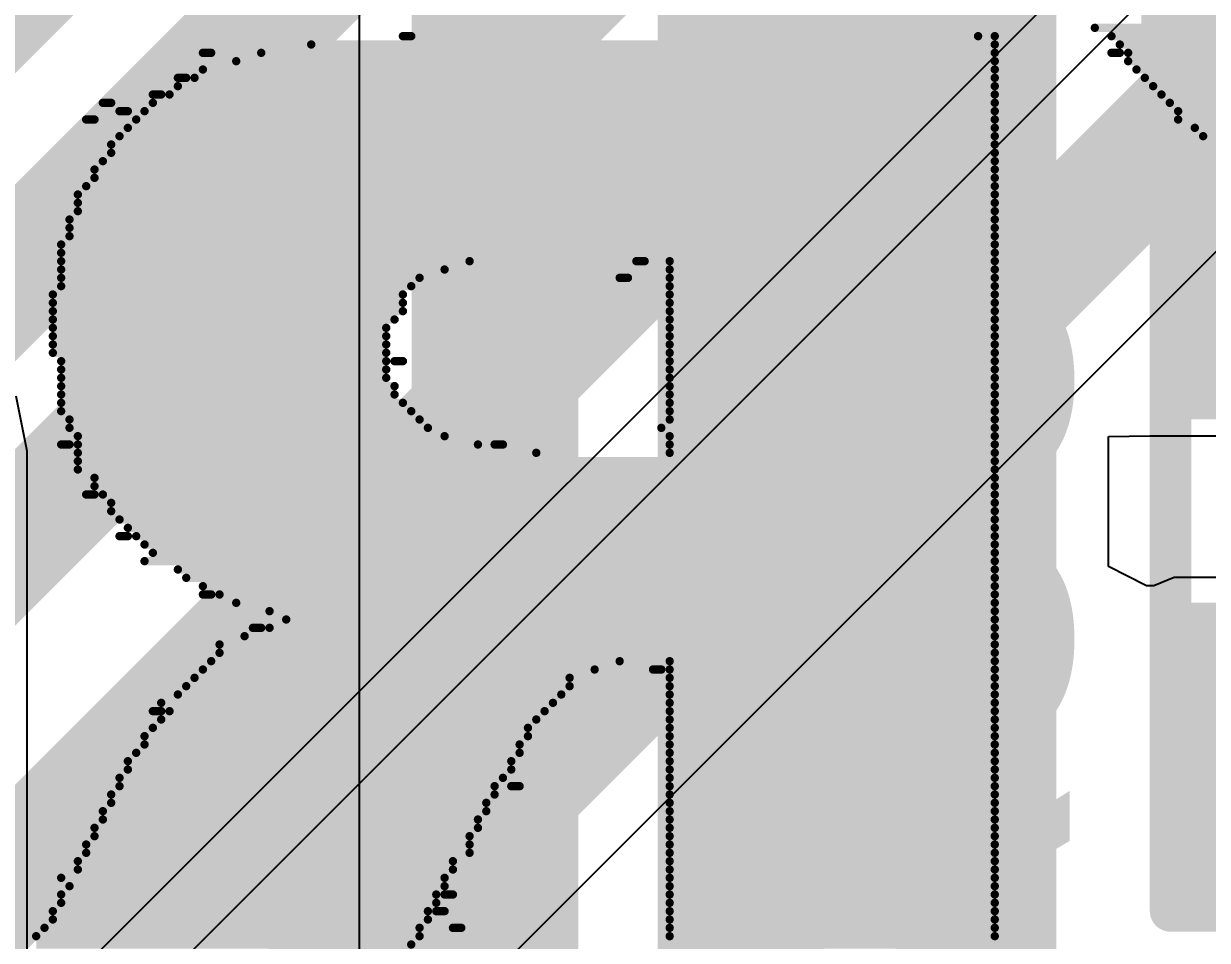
# Model space of a CAD drawing. Header units: inches. Extents: x -5 to 426, y -53 to 116.
# Drawn here: x 27.379 to 30.986, y -10.098 to -7.304 of the extents above; entities that cross this region are included whole.
import ezdxf

# ---------------------------------------------------------------- set-up
doc = ezdxf.new("R2010")
doc.units = ezdxf.units.IN
for name, color, linetype in [('Board Outline', 216, 'Continuous'), ('Bottom Layer', 5, 'Continuous'), ('Bottom Overlay', 54, 'Continuous'), ('Top Layer', 1, 'Continuous'), ('Top Overlay', 2, 'Continuous'), ('Top Paste', 8, 'Continuous'), ('Top Solder', 216, 'Continuous')]:
    doc.layers.add(name, color=color, linetype=linetype)
doc.styles.add('Arial', font='', dxfattribs={"height": 0.2})
doc.styles.get('Arial').set_extended_font_data('Arial')

# ---------------------------------------------------------------- blocks, each defined once
blk = doc.blocks.new('R___0603_4')
at = {"layer": 'Top Layer'}
for points in [[(-0.381, 0.4445), (-0.381, -0.4445), (-1.143, -0.4445), (-1.143, 0.4445)], [(1.143, 0.4445), (1.143, -0.4445), (0.381, -0.4445), (0.381, 0.4445)]]:
    blk.add_hatch(color=1, dxfattribs=at).paths.add_polyline_path(points)
at = {"layer": 'Top Paste'}
for points in [[(-0.381, 0.4445), (-0.381, -0.4445), (-1.143, -0.4445), (-1.143, 0.4445)], [(1.143, 0.4445), (1.143, -0.4445), (0.381, -0.4445), (0.381, 0.4445)]]:
    blk.add_hatch(color=8, dxfattribs=at).paths.add_polyline_path(points)
at = {"layer": 'Top Solder'}
for points in [[(-0.2794, 0.5461), (-0.2794, -0.5461), (-1.2446, -0.5461), (-1.2446, 0.5461)], [(1.2446, 0.5461), (1.2446, -0.5461), (0.2794, -0.5461), (0.2794, 0.5461)]]:
    blk.add_hatch(color=216, dxfattribs=at).paths.add_polyline_path(points)
at = {"layer": 'Top Overlay', "const_width": 0.127}
for points in [[(-1.2192, 0.5334), (1.2192, 0.5334)], [(-1.2192, 0.5334), (-1.2192, -0.5334)], [(1.2192, 0.5334), (1.2192, -0.5334)], [(-1.2192, -0.5334), (1.2192, -0.5334)]]:
    blk.add_lwpolyline(points, dxfattribs=at)
at = {"layer": 'Top Overlay', "const_width": 0.0635}
for points in [[(-1.25095, 0.5334, 1), (-1.18745, 0.5334, 1)], [(-1.25095, 0.5334, 1), (-1.18745, 0.5334, 1)], [(1.18745, 0.5334, 1), (1.25095, 0.5334, 1)], [(1.18745, 0.5334, 1), (1.25095, 0.5334, 1)], [(-1.25095, -0.5334, 1), (-1.18745, -0.5334, 1)], [(-1.25095, -0.5334, 1), (-1.18745, -0.5334, 1)], [(1.18745, -0.5334, 1), (1.25095, -0.5334, 1)], [(1.18745, -0.5334, 1), (1.25095, -0.5334, 1)]]:
    blk.add_lwpolyline(points, format="xyb", close=True, dxfattribs=at)
blk = doc.blocks.new('R___0603_50')
at = {"layer": 'Top Layer'}
for points in [[(-0.381, 0.4445), (-0.381, -0.4445), (-1.143, -0.4445), (-1.143, 0.4445)], [(1.143, 0.4445), (1.143, -0.4445), (0.381, -0.4445), (0.381, 0.4445)]]:
    blk.add_hatch(color=1, dxfattribs=at).paths.add_polyline_path(points)
at = {"layer": 'Top Paste'}
for points in [[(-0.381, 0.4445), (-0.381, -0.4445), (-1.143, -0.4445), (-1.143, 0.4445)], [(1.143, 0.4445), (1.143, -0.4445), (0.381, -0.4445), (0.381, 0.4445)]]:
    blk.add_hatch(color=8, dxfattribs=at).paths.add_polyline_path(points)
at = {"layer": 'Top Solder'}
for points in [[(-0.2794, 0.5461), (-0.2794, -0.5461), (-1.2446, -0.5461), (-1.2446, 0.5461)], [(1.2446, 0.5461), (1.2446, -0.5461), (0.2794, -0.5461), (0.2794, 0.5461)]]:
    blk.add_hatch(color=216, dxfattribs=at).paths.add_polyline_path(points)
at = {"layer": 'Top Overlay', "const_width": 0.127}
for points in [[(-1.2192, 0.5334), (1.2192, 0.5334)], [(-1.2192, 0.5334), (-1.2192, -0.5334)], [(1.2192, 0.5334), (1.2192, -0.5334)], [(-1.2192, -0.5334), (1.2192, -0.5334)]]:
    blk.add_lwpolyline(points, dxfattribs=at)
at = {"layer": 'Top Overlay', "const_width": 0.0635}
for points in [[(-1.25095, 0.5334, 1), (-1.18745, 0.5334, 1)], [(-1.25095, 0.5334, 1), (-1.18745, 0.5334, 1)], [(1.18745, 0.5334, 1), (1.25095, 0.5334, 1)], [(1.18745, 0.5334, 1), (1.25095, 0.5334, 1)], [(-1.25095, -0.5334, 1), (-1.18745, -0.5334, 1)], [(-1.25095, -0.5334, 1), (-1.18745, -0.5334, 1)], [(1.18745, -0.5334, 1), (1.25095, -0.5334, 1)], [(1.18745, -0.5334, 1), (1.25095, -0.5334, 1)]]:
    blk.add_lwpolyline(points, format="xyb", close=True, dxfattribs=at)

msp = doc.modelspace()

# ---------------------------------------------------------------- hatches: boundary and pattern name
at = {"layer": 'Top Layer'}
msp.add_hatch(color=1, dxfattribs=at).paths.add_polyline_path([(37.4213, -9.1568), (30.8844, -9.1568), (30.8844, -10.0596), (37.4213, -10.0596)])

# ---------------------------------------------------------------- linework, layer by layer
at = {"layer": 'Board Outline', "const_width": 0.254}
msp.add_lwpolyline([(49.7725, 6.3481, -1.144567), (-0.2979, -38.4414)], format="xyb", dxfattribs=at)
at = {"layer": 'Bottom Layer'}
for p, q in [((31.1856, -6.8354), (21.0486, -16.9723)), ((20.8373, -16.9025), (30.6554, -7.0844)), ((24.8972, -14.1127), (31.6817, -7.3281))]:
    msp.add_line(p, q, dxfattribs=at)
at = {"layer": 'Bottom Layer', "const_width": 0.381}
for points in [[(21.2267, -13.3114), (30.3345, -4.2036)], [(20.0917, -15.3242), (30.4822, -4.9336)], [(19.8879, -16.3343), (30.3798, -5.8424)], [(19.8207, -17.4247), (30.4082, -6.8372)], [(21.091, -17.4244), (31.5226, -6.9928)]]:
    msp.add_lwpolyline(points, dxfattribs=at)
at = {"layer": 'Bottom Overlay', "const_width": 0.0254}
for points in [[(30.6427, -7.3164), (33.4875, -7.3164)], [(28.2551, -7.3672), (30.3379, -7.3672)], [(28.5345, -7.3418), (28.5599, -7.3418)], [(30.2871, -7.3418), (30.3379, -7.3418)], [(30.6935, -7.3418), (33.5129, -7.3418)], [(30.7189, -7.3672), (33.5383, -7.3672)], [(27.9249, -7.3926), (27.9503, -7.3926)], [(28.1027, -7.3926), (30.3379, -7.3926)], [(30.6935, -7.3926), (30.7189, -7.3926)], [(30.7443, -7.3926), (33.5383, -7.3926)], [(28.0265, -7.418), (30.3379, -7.418)], [(30.7443, -7.418), (33.5637, -7.418)], [(27.8487, -7.4688), (27.8741, -7.4688)], [(27.8995, -7.4688), (30.3379, -7.4688)], [(27.9249, -7.4434), (30.3379, -7.4434)], [(30.7697, -7.4434), (33.5891, -7.4434)], [(30.7951, -7.4688), (33.5891, -7.4688)], [(27.8487, -7.4942), (30.3379, -7.4942)], [(30.8205, -7.4942), (33.5891, -7.4942)], [(27.6201, -7.545), (27.6455, -7.545)], [(27.7725, -7.5196), (27.7979, -7.5196)], [(27.7725, -7.545), (30.3379, -7.545)], [(27.8233, -7.5196), (30.3379, -7.5196)], [(30.8459, -7.5196), (33.6145, -7.5196)], [(30.8713, -7.545), (33.6145, -7.545)], [(27.6709, -7.5704), (27.6963, -7.5704)], [(27.7471, -7.5704), (30.3379, -7.5704)], [(30.8967, -7.5704), (33.6145, -7.5704)], [(27.5693, -7.5958), (27.5947, -7.5958)], [(27.6963, -7.6212), (30.3379, -7.6212)], [(27.7217, -7.5958), (30.3379, -7.5958)], [(30.8967, -7.5958), (36.2815, -7.5958)], [(30.9475, -7.6212), (36.2815, -7.6212)], [(27.6709, -7.6466), (30.3379, -7.6466)], [(30.9729, -7.6466), (36.3069, -7.6466)], [(27.6455, -7.672), (30.3379, -7.672)], [(27.6201, -7.7228), (30.3379, -7.7228)], [(27.6455, -7.6974), (30.3379, -7.6974)], [(27.5947, -7.7482), (30.3379, -7.7482)], [(27.5693, -7.799), (30.3379, -7.799)], [(27.5947, -7.7736), (30.3379, -7.7736)], [(27.5439, -7.8244), (30.3379, -7.8244)], [(27.5439, -7.8498), (30.3379, -7.8498)], [(27.5439, -7.8752), (30.3379, -7.8752)], [(27.5185, -7.9006), (30.3379, -7.9006)], [(27.5185, -7.926), (30.3379, -7.926)], [(27.4931, -7.9768), (30.3379, -7.9768)], [(27.5185, -7.9514), (30.3379, -7.9514)], [(27.4931, -8.0022), (30.3379, -8.0022)], [(27.4931, -8.0276), (28.7377, -8.0276)], [(27.4931, -8.053), (28.6615, -8.053)], [(29.2457, -8.0276), (29.2711, -8.0276)], [(29.3473, -8.0276), (30.3379, -8.0276)], [(29.3473, -8.053), (30.3379, -8.053)], [(27.4931, -8.0784), (28.5853, -8.0784)], [(29.1949, -8.0784), (29.2203, -8.0784)], [(29.3473, -8.0784), (30.3379, -8.0784)], [(27.4931, -8.1038), (28.5599, -8.1038)], [(29.3473, -8.1038), (30.3379, -8.1038)], [(27.4677, -8.1292), (28.5345, -8.1292)], [(27.4677, -8.1546), (28.5345, -8.1546)], [(29.3473, -8.1292), (30.3379, -8.1292)], [(29.3473, -8.1546), (30.3379, -8.1546)], [(27.4677, -8.18), (28.5345, -8.18)], [(29.3473, -8.18), (30.3379, -8.18)], [(27.4677, -8.2054), (28.5091, -8.2054)], [(27.4677, -8.2308), (28.4837, -8.2308)], [(29.3473, -8.2054), (30.3379, -8.2054)], [(29.3473, -8.2308), (30.3379, -8.2308)], [(27.4677, -8.2562), (28.4837, -8.2562)], [(29.3473, -8.2562), (30.3379, -8.2562)], [(27.4677, -8.2816), (28.4837, -8.2816)], [(27.4677, -8.307), (28.4837, -8.307)], [(29.3473, -8.2816), (30.3379, -8.2816)], [(29.3473, -8.307), (30.3379, -8.307)], [(27.4931, -8.3324), (28.4837, -8.3324)], [(28.5091, -8.3324), (28.5345, -8.3324)], [(29.3473, -8.3324), (30.3379, -8.3324)], [(27.4931, -8.3578), (28.4837, -8.3578)], [(29.3473, -8.3578), (30.3379, -8.3578)], [(27.4931, -8.3832), (28.4837, -8.3832)], [(27.4931, -8.4086), (28.5091, -8.4086)], [(29.3473, -8.3832), (30.3379, -8.3832)], [(29.3473, -8.4086), (30.3379, -8.4086)], [(27.4931, -8.434), (28.5091, -8.434)], [(29.3473, -8.434), (30.3379, -8.434)], [(27.4931, -8.4594), (28.5345, -8.4594)], [(27.4931, -8.4848), (28.5599, -8.4848)], [(29.3473, -8.4594), (30.3379, -8.4594)], [(29.3473, -8.4848), (30.3379, -8.4848)], [(27.5185, -8.5102), (28.5853, -8.5102)], [(29.3473, -8.5102), (30.3379, -8.5102)], [(27.5185, -8.5356), (28.6107, -8.5356)], [(29.3219, -8.5356), (30.3379, -8.5356)], [(27.4931, -8.5864), (27.5185, -8.5864)], [(27.5439, -8.561), (28.6615, -8.561)], [(27.5439, -8.5864), (28.7631, -8.5864)], [(28.8139, -8.5864), (28.8393, -8.5864)], [(29.3473, -8.561), (30.3379, -8.561)], [(29.3473, -8.5864), (30.3379, -8.5864)], [(27.5439, -8.6118), (28.9409, -8.6118)], [(29.3473, -8.6118), (30.3379, -8.6118)], [(27.5439, -8.6372), (30.3379, -8.6372)], [(27.5439, -8.6626), (30.3379, -8.6626)], [(27.5947, -8.688), (30.3379, -8.688)], [(27.5693, -8.7388), (27.5947, -8.7388)], [(27.5947, -8.7134), (30.3379, -8.7134)], [(27.6201, -8.7388), (30.3379, -8.7388)], [(27.6455, -8.7642), (30.3379, -8.7642)], [(27.6455, -8.7896), (30.3379, -8.7896)], [(27.6709, -8.815), (30.3379, -8.815)], [(27.6963, -8.8404), (30.3379, -8.8404)], [(27.6709, -8.8658), (27.6963, -8.8658)], [(27.7217, -8.8658), (30.3379, -8.8658)], [(27.7471, -8.8912), (30.3379, -8.8912)], [(27.7725, -8.9166), (30.3379, -8.9166)], [(27.7471, -8.942), (30.3379, -8.942)], [(27.8487, -8.9674), (30.3379, -8.9674)], [(27.8741, -8.9928), (30.3379, -8.9928)], [(27.9249, -9.0182), (30.3379, -9.0182)], [(27.9249, -9.0436), (27.9503, -9.0436)], [(27.9757, -9.0436), (30.3379, -9.0436)], [(28.0265, -9.069), (30.3379, -9.069)], [(28.1281, -9.0944), (30.3379, -9.0944)], [(28.1789, -9.1198), (30.3379, -9.1198)], [(28.0519, -9.1706), (30.3379, -9.1706)], [(28.0773, -9.1452), (28.1027, -9.1452)], [(28.1281, -9.1452), (30.3379, -9.1452)], [(27.9757, -9.196), (30.3379, -9.196)], [(27.9757, -9.2214), (30.3379, -9.2214)], [(27.9249, -9.2722), (29.1187, -9.2722)], [(27.9503, -9.2468), (29.1949, -9.2468)], [(29.2965, -9.2722), (29.3219, -9.2722)], [(29.3473, -9.2468), (30.3379, -9.2468)], [(29.3473, -9.2722), (30.3379, -9.2722)], [(27.8995, -9.2976), (29.0425, -9.2976)], [(29.3473, -9.2976), (30.3379, -9.2976)], [(27.8487, -9.3484), (29.0171, -9.3484)], [(27.8741, -9.323), (29.0425, -9.323)], [(29.3473, -9.323), (30.3379, -9.323)], [(29.3473, -9.3484), (30.3379, -9.3484)], [(27.7979, -9.3738), (28.9917, -9.3738)], [(29.3473, -9.3738), (30.3379, -9.3738)], [(27.7725, -9.3992), (27.7979, -9.3992)], [(27.7979, -9.4246), (28.9409, -9.4246)], [(27.8233, -9.3992), (28.9663, -9.3992)], [(29.3473, -9.3992), (30.3379, -9.3992)], [(29.3473, -9.4246), (30.3379, -9.4246)], [(27.7725, -9.45), (28.9155, -9.45)], [(29.3473, -9.45), (30.3379, -9.45)], [(27.7471, -9.4754), (28.9155, -9.4754)], [(29.3473, -9.4754), (30.3379, -9.4754)], [(27.7217, -9.5262), (28.8901, -9.5262)], [(27.7471, -9.5008), (28.8901, -9.5008)], [(29.3473, -9.5008), (30.3379, -9.5008)], [(29.3473, -9.5262), (30.3379, -9.5262)], [(27.6963, -9.5516), (28.8647, -9.5516)], [(29.3473, -9.5516), (30.3379, -9.5516)], [(27.6709, -9.6024), (28.8393, -9.6024)], [(27.6963, -9.577), (28.8647, -9.577)], [(29.3473, -9.577), (30.3379, -9.577)], [(29.3473, -9.6024), (30.3379, -9.6024)], [(27.6709, -9.6278), (28.8139, -9.6278)], [(28.8647, -9.6278), (28.8901, -9.6278)], [(29.3473, -9.6278), (30.3379, -9.6278)], [(27.6455, -9.6532), (28.8139, -9.6532)], [(27.6455, -9.6786), (28.7885, -9.6786)], [(29.3473, -9.6532), (30.3379, -9.6532)], [(29.3473, -9.6786), (30.3379, -9.6786)], [(27.6201, -9.704), (28.7885, -9.704)], [(29.3473, -9.704), (30.3379, -9.704)], [(27.6201, -9.7294), (28.7631, -9.7294)], [(29.3473, -9.7294), (30.3379, -9.7294)], [(27.5947, -9.7548), (28.7631, -9.7548)], [(27.5947, -9.7802), (28.7377, -9.7802)], [(29.3473, -9.7548), (30.3379, -9.7548)], [(29.3473, -9.7802), (30.3379, -9.7802)], [(27.5693, -9.8056), (28.7377, -9.8056)], [(29.3473, -9.8056), (30.3379, -9.8056)], [(27.5439, -9.8564), (28.6869, -9.8564)], [(27.5693, -9.831), (28.7377, -9.831)], [(29.3473, -9.831), (30.3379, -9.831)], [(29.3473, -9.8564), (30.3379, -9.8564)], [(27.5439, -9.8818), (28.6869, -9.8818)], [(29.3473, -9.8818), (30.3379, -9.8818)], [(27.4931, -9.9072), (28.6615, -9.9072)], [(29.3473, -9.9072), (30.3379, -9.9072)], [(27.4931, -9.958), (28.6361, -9.958)], [(27.5185, -9.9326), (28.6615, -9.9326)], [(28.6615, -9.958), (28.6869, -9.958)], [(29.3473, -9.9326), (30.3379, -9.9326)], [(29.3473, -9.958), (30.3379, -9.958)], [(27.4931, -9.9834), (28.6361, -9.9834)], [(29.3473, -9.9834), (30.3379, -9.9834)], [(27.4677, -10.0088), (28.6107, -10.0088)], [(27.4677, -10.0342), (28.6107, -10.0342)], [(28.6361, -10.0088), (28.6615, -10.0088)], [(29.3473, -10.0088), (30.3379, -10.0088)], [(29.3473, -10.0342), (30.3379, -10.0342)], [(27.4423, -10.0596), (28.5853, -10.0596)], [(28.6869, -10.0596), (28.7123, -10.0596)], [(29.3473, -10.0596), (30.3379, -10.0596)], [(27.4169, -10.085), (28.5853, -10.085)], [(27.4169, -10.1104), (28.5599, -10.1104)], [(29.3473, -10.085), (30.3379, -10.085)], [(29.3473, -10.1104), (30.3379, -10.1104)]]:
    msp.add_lwpolyline(points, dxfattribs=at)
at = {"layer": 'Bottom Overlay', "const_width": 0.0127}
for points in [[(30.6363, -7.3164, 1), (30.649, -7.3164, 1)], [(28.2487, -7.3672, 1), (28.2614, -7.3672, 1)], [(28.5281, -7.3418, 1), (28.5408, -7.3418, 1)], [(28.5535, -7.3418, 1), (28.5662, -7.3418, 1)], [(30.2807, -7.3418, 1), (30.2934, -7.3418, 1)], [(30.3315, -7.3418, 1), (30.3442, -7.3418, 1)], [(30.3315, -7.3672, 1), (30.3442, -7.3672, 1)], [(30.6871, -7.3418, 1), (30.6998, -7.3418, 1)], [(30.7125, -7.3672, 1), (30.7252, -7.3672, 1)], [(27.9185, -7.3926, 1), (27.9312, -7.3926, 1)], [(27.9439, -7.3926, 1), (27.9566, -7.3926, 1)], [(28.0963, -7.3926, 1), (28.109, -7.3926, 1)], [(30.3315, -7.3926, 1), (30.3442, -7.3926, 1)], [(30.6871, -7.3926, 1), (30.6998, -7.3926, 1)], [(30.7125, -7.3926, 1), (30.7252, -7.3926, 1)], [(30.7379, -7.3926, 1), (30.7506, -7.3926, 1)], [(28.0201, -7.418, 1), (28.0328, -7.418, 1)], [(30.3315, -7.418, 1), (30.3442, -7.418, 1)], [(30.7379, -7.418, 1), (30.7506, -7.418, 1)], [(27.8423, -7.4688, 1), (27.855, -7.4688, 1)], [(27.8677, -7.4688, 1), (27.8804, -7.4688, 1)], [(27.8931, -7.4688, 1), (27.9058, -7.4688, 1)], [(27.9185, -7.4434, 1), (27.9312, -7.4434, 1)], [(30.3315, -7.4434, 1), (30.3442, -7.4434, 1)], [(30.3315, -7.4688, 1), (30.3442, -7.4688, 1)], [(30.7633, -7.4434, 1), (30.776, -7.4434, 1)], [(30.7887, -7.4688, 1), (30.8014, -7.4688, 1)], [(27.8423, -7.4942, 1), (27.855, -7.4942, 1)], [(30.3315, -7.4942, 1), (30.3442, -7.4942, 1)], [(30.8141, -7.4942, 1), (30.8268, -7.4942, 1)], [(27.6137, -7.545, 1), (27.6264, -7.545, 1)], [(27.6391, -7.545, 1), (27.6518, -7.545, 1)], [(27.7661, -7.5196, 1), (27.7788, -7.5196, 1)], [(27.7661, -7.545, 1), (27.7788, -7.545, 1)], [(27.7915, -7.5196, 1), (27.8042, -7.5196, 1)], [(27.8169, -7.5196, 1), (27.8296, -7.5196, 1)], [(30.3315, -7.5196, 1), (30.3442, -7.5196, 1)], [(30.3315, -7.545, 1), (30.3442, -7.545, 1)], [(30.8395, -7.5196, 1), (30.8522, -7.5196, 1)], [(30.8649, -7.545, 1), (30.8776, -7.545, 1)], [(27.6645, -7.5704, 1), (27.6772, -7.5704, 1)], [(27.6899, -7.5704, 1), (27.7026, -7.5704, 1)], [(27.7407, -7.5704, 1), (27.7534, -7.5704, 1)], [(30.3315, -7.5704, 1), (30.3442, -7.5704, 1)], [(30.8903, -7.5704, 1), (30.903, -7.5704, 1)], [(27.5629, -7.5958, 1), (27.5756, -7.5958, 1)], [(27.5883, -7.5958, 1), (27.601, -7.5958, 1)], [(27.6899, -7.6212, 1), (27.7026, -7.6212, 1)], [(27.7153, -7.5958, 1), (27.728, -7.5958, 1)], [(30.3315, -7.5958, 1), (30.3442, -7.5958, 1)], [(30.3315, -7.6212, 1), (30.3442, -7.6212, 1)], [(30.8903, -7.5958, 1), (30.903, -7.5958, 1)], [(30.9411, -7.6212, 1), (30.9538, -7.6212, 1)], [(27.6645, -7.6466, 1), (27.6772, -7.6466, 1)], [(30.3315, -7.6466, 1), (30.3442, -7.6466, 1)], [(30.9665, -7.6466, 1), (30.9792, -7.6466, 1)], [(27.6391, -7.672, 1), (27.6518, -7.672, 1)], [(30.3315, -7.672, 1), (30.3442, -7.672, 1)], [(27.6137, -7.7228, 1), (27.6264, -7.7228, 1)], [(27.6391, -7.6974, 1), (27.6518, -7.6974, 1)], [(30.3315, -7.6974, 1), (30.3442, -7.6974, 1)], [(30.3315, -7.7228, 1), (30.3442, -7.7228, 1)], [(27.5883, -7.7482, 1), (27.601, -7.7482, 1)], [(30.3315, -7.7482, 1), (30.3442, -7.7482, 1)], [(27.5629, -7.799, 1), (27.5756, -7.799, 1)], [(27.5883, -7.7736, 1), (27.601, -7.7736, 1)], [(30.3315, -7.7736, 1), (30.3442, -7.7736, 1)], [(30.3315, -7.799, 1), (30.3442, -7.799, 1)], [(27.5375, -7.8244, 1), (27.5502, -7.8244, 1)], [(30.3315, -7.8244, 1), (30.3442, -7.8244, 1)], [(27.5375, -7.8498, 1), (27.5502, -7.8498, 1)], [(27.5375, -7.8752, 1), (27.5502, -7.8752, 1)], [(30.3315, -7.8498, 1), (30.3442, -7.8498, 1)], [(30.3315, -7.8752, 1), (30.3442, -7.8752, 1)], [(27.5121, -7.9006, 1), (27.5248, -7.9006, 1)], [(30.3315, -7.9006, 1), (30.3442, -7.9006, 1)], [(27.5121, -7.926, 1), (27.5248, -7.926, 1)], [(30.3315, -7.926, 1), (30.3442, -7.926, 1)], [(27.4867, -7.9768, 1), (27.4994, -7.9768, 1)], [(27.5121, -7.9514, 1), (27.5248, -7.9514, 1)], [(30.3315, -7.9514, 1), (30.3442, -7.9514, 1)], [(30.3315, -7.9768, 1), (30.3442, -7.9768, 1)], [(27.4867, -8.0022, 1), (27.4994, -8.0022, 1)], [(30.3315, -8.0022, 1), (30.3442, -8.0022, 1)], [(27.4867, -8.0276, 1), (27.4994, -8.0276, 1)], [(27.4867, -8.053, 1), (27.4994, -8.053, 1)], [(28.6551, -8.053, 1), (28.6678, -8.053, 1)], [(28.7313, -8.0276, 1), (28.744, -8.0276, 1)], [(29.2393, -8.0276, 1), (29.252, -8.0276, 1)], [(29.2647, -8.0276, 1), (29.2774, -8.0276, 1)], [(29.3409, -8.0276, 1), (29.3536, -8.0276, 1)], [(29.3409, -8.053, 1), (29.3536, -8.053, 1)], [(30.3315, -8.0276, 1), (30.3442, -8.0276, 1)], [(30.3315, -8.053, 1), (30.3442, -8.053, 1)], [(27.4867, -8.0784, 1), (27.4994, -8.0784, 1)], [(28.5789, -8.0784, 1), (28.5916, -8.0784, 1)], [(29.1885, -8.0784, 1), (29.2012, -8.0784, 1)], [(29.2139, -8.0784, 1), (29.2266, -8.0784, 1)], [(29.3409, -8.0784, 1), (29.3536, -8.0784, 1)], [(30.3315, -8.0784, 1), (30.3442, -8.0784, 1)], [(27.4867, -8.1038, 1), (27.4994, -8.1038, 1)], [(28.5535, -8.1038, 1), (28.5662, -8.1038, 1)], [(29.3409, -8.1038, 1), (29.3536, -8.1038, 1)], [(30.3315, -8.1038, 1), (30.3442, -8.1038, 1)], [(27.4613, -8.1292, 1), (27.474, -8.1292, 1)], [(27.4613, -8.1546, 1), (27.474, -8.1546, 1)], [(28.5281, -8.1292, 1), (28.5408, -8.1292, 1)], [(28.5281, -8.1546, 1), (28.5408, -8.1546, 1)], [(29.3409, -8.1292, 1), (29.3536, -8.1292, 1)], [(29.3409, -8.1546, 1), (29.3536, -8.1546, 1)], [(30.3315, -8.1292, 1), (30.3442, -8.1292, 1)], [(30.3315, -8.1546, 1), (30.3442, -8.1546, 1)], [(27.4613, -8.18, 1), (27.474, -8.18, 1)], [(28.5281, -8.18, 1), (28.5408, -8.18, 1)], [(29.3409, -8.18, 1), (29.3536, -8.18, 1)], [(30.3315, -8.18, 1), (30.3442, -8.18, 1)], [(27.4613, -8.2054, 1), (27.474, -8.2054, 1)], [(27.4613, -8.2308, 1), (27.474, -8.2308, 1)], [(28.4773, -8.2308, 1), (28.49, -8.2308, 1)], [(28.5027, -8.2054, 1), (28.5154, -8.2054, 1)], [(29.3409, -8.2054, 1), (29.3536, -8.2054, 1)], [(29.3409, -8.2308, 1), (29.3536, -8.2308, 1)], [(30.3315, -8.2054, 1), (30.3442, -8.2054, 1)], [(30.3315, -8.2308, 1), (30.3442, -8.2308, 1)], [(27.4613, -8.2562, 1), (27.474, -8.2562, 1)], [(28.4773, -8.2562, 1), (28.49, -8.2562, 1)], [(29.3409, -8.2562, 1), (29.3536, -8.2562, 1)], [(30.3315, -8.2562, 1), (30.3442, -8.2562, 1)], [(27.4613, -8.2816, 1), (27.474, -8.2816, 1)], [(27.4613, -8.307, 1), (27.474, -8.307, 1)], [(28.4773, -8.2816, 1), (28.49, -8.2816, 1)], [(28.4773, -8.307, 1), (28.49, -8.307, 1)], [(29.3409, -8.2816, 1), (29.3536, -8.2816, 1)], [(29.3409, -8.307, 1), (29.3536, -8.307, 1)], [(30.3315, -8.2816, 1), (30.3442, -8.2816, 1)], [(30.3315, -8.307, 1), (30.3442, -8.307, 1)], [(27.4867, -8.3324, 1), (27.4994, -8.3324, 1)], [(28.4773, -8.3324, 1), (28.49, -8.3324, 1)], [(28.5027, -8.3324, 1), (28.5154, -8.3324, 1)], [(28.5281, -8.3324, 1), (28.5408, -8.3324, 1)], [(29.3409, -8.3324, 1), (29.3536, -8.3324, 1)], [(30.3315, -8.3324, 1), (30.3442, -8.3324, 1)], [(27.4867, -8.3578, 1), (27.4994, -8.3578, 1)], [(28.4773, -8.3578, 1), (28.49, -8.3578, 1)], [(29.3409, -8.3578, 1), (29.3536, -8.3578, 1)], [(30.3315, -8.3578, 1), (30.3442, -8.3578, 1)], [(27.4867, -8.3832, 1), (27.4994, -8.3832, 1)], [(27.4867, -8.4086, 1), (27.4994, -8.4086, 1)], [(28.4773, -8.3832, 1), (28.49, -8.3832, 1)], [(28.5027, -8.4086, 1), (28.5154, -8.4086, 1)], [(29.3409, -8.3832, 1), (29.3536, -8.3832, 1)], [(29.3409, -8.4086, 1), (29.3536, -8.4086, 1)], [(30.3315, -8.3832, 1), (30.3442, -8.3832, 1)], [(30.3315, -8.4086, 1), (30.3442, -8.4086, 1)], [(27.4867, -8.434, 1), (27.4994, -8.434, 1)], [(28.5027, -8.434, 1), (28.5154, -8.434, 1)], [(29.3409, -8.434, 1), (29.3536, -8.434, 1)], [(30.3315, -8.434, 1), (30.3442, -8.434, 1)], [(27.4867, -8.4594, 1), (27.4994, -8.4594, 1)], [(27.4867, -8.4848, 1), (27.4994, -8.4848, 1)], [(28.5281, -8.4594, 1), (28.5408, -8.4594, 1)], [(28.5535, -8.4848, 1), (28.5662, -8.4848, 1)], [(29.3409, -8.4594, 1), (29.3536, -8.4594, 1)], [(29.3409, -8.4848, 1), (29.3536, -8.4848, 1)], [(30.3315, -8.4594, 1), (30.3442, -8.4594, 1)], [(30.3315, -8.4848, 1), (30.3442, -8.4848, 1)], [(27.5121, -8.5102, 1), (27.5248, -8.5102, 1)], [(28.5789, -8.5102, 1), (28.5916, -8.5102, 1)], [(29.3409, -8.5102, 1), (29.3536, -8.5102, 1)], [(30.3315, -8.5102, 1), (30.3442, -8.5102, 1)], [(27.5121, -8.5356, 1), (27.5248, -8.5356, 1)], [(28.6043, -8.5356, 1), (28.617, -8.5356, 1)], [(29.3155, -8.5356, 1), (29.3282, -8.5356, 1)], [(30.3315, -8.5356, 1), (30.3442, -8.5356, 1)], [(27.4867, -8.5864, 1), (27.4994, -8.5864, 1)], [(27.5121, -8.5864, 1), (27.5248, -8.5864, 1)], [(27.5375, -8.561, 1), (27.5502, -8.561, 1)], [(27.5375, -8.5864, 1), (27.5502, -8.5864, 1)], [(28.6551, -8.561, 1), (28.6678, -8.561, 1)], [(28.7567, -8.5864, 1), (28.7694, -8.5864, 1)], [(28.8075, -8.5864, 1), (28.8202, -8.5864, 1)], [(28.8329, -8.5864, 1), (28.8456, -8.5864, 1)], [(29.3409, -8.561, 1), (29.3536, -8.561, 1)], [(29.3409, -8.5864, 1), (29.3536, -8.5864, 1)], [(30.3315, -8.561, 1), (30.3442, -8.561, 1)], [(30.3315, -8.5864, 1), (30.3442, -8.5864, 1)], [(27.5375, -8.6118, 1), (27.5502, -8.6118, 1)], [(28.9345, -8.6118, 1), (28.9472, -8.6118, 1)], [(29.3409, -8.6118, 1), (29.3536, -8.6118, 1)], [(30.3315, -8.6118, 1), (30.3442, -8.6118, 1)], [(27.5375, -8.6372, 1), (27.5502, -8.6372, 1)], [(27.5375, -8.6626, 1), (27.5502, -8.6626, 1)], [(30.3315, -8.6372, 1), (30.3442, -8.6372, 1)], [(30.3315, -8.6626, 1), (30.3442, -8.6626, 1)], [(27.5883, -8.688, 1), (27.601, -8.688, 1)], [(30.3315, -8.688, 1), (30.3442, -8.688, 1)], [(27.5629, -8.7388, 1), (27.5756, -8.7388, 1)], [(27.5883, -8.7134, 1), (27.601, -8.7134, 1)], [(27.5883, -8.7388, 1), (27.601, -8.7388, 1)], [(27.6137, -8.7388, 1), (27.6264, -8.7388, 1)], [(30.3315, -8.7134, 1), (30.3442, -8.7134, 1)], [(30.3315, -8.7388, 1), (30.3442, -8.7388, 1)], [(27.6391, -8.7642, 1), (27.6518, -8.7642, 1)], [(30.3315, -8.7642, 1), (30.3442, -8.7642, 1)], [(27.6391, -8.7896, 1), (27.6518, -8.7896, 1)], [(30.3315, -8.7896, 1), (30.3442, -8.7896, 1)], [(27.6645, -8.815, 1), (27.6772, -8.815, 1)], [(27.6899, -8.8404, 1), (27.7026, -8.8404, 1)], [(30.3315, -8.815, 1), (30.3442, -8.815, 1)], [(30.3315, -8.8404, 1), (30.3442, -8.8404, 1)], [(27.6645, -8.8658, 1), (27.6772, -8.8658, 1)], [(27.6899, -8.8658, 1), (27.7026, -8.8658, 1)], [(27.7153, -8.8658, 1), (27.728, -8.8658, 1)], [(30.3315, -8.8658, 1), (30.3442, -8.8658, 1)], [(27.7407, -8.8912, 1), (27.7534, -8.8912, 1)], [(27.7661, -8.9166, 1), (27.7788, -8.9166, 1)], [(30.3315, -8.8912, 1), (30.3442, -8.8912, 1)], [(30.3315, -8.9166, 1), (30.3442, -8.9166, 1)], [(27.7407, -8.942, 1), (27.7534, -8.942, 1)], [(30.3315, -8.942, 1), (30.3442, -8.942, 1)], [(27.8423, -8.9674, 1), (27.855, -8.9674, 1)], [(27.8677, -8.9928, 1), (27.8804, -8.9928, 1)], [(30.3315, -8.9674, 1), (30.3442, -8.9674, 1)], [(30.3315, -8.9928, 1), (30.3442, -8.9928, 1)], [(27.9185, -9.0182, 1), (27.9312, -9.0182, 1)], [(30.3315, -9.0182, 1), (30.3442, -9.0182, 1)], [(27.9185, -9.0436, 1), (27.9312, -9.0436, 1)], [(27.9439, -9.0436, 1), (27.9566, -9.0436, 1)], [(27.9693, -9.0436, 1), (27.982, -9.0436, 1)], [(30.3315, -9.0436, 1), (30.3442, -9.0436, 1)], [(28.0201, -9.069, 1), (28.0328, -9.069, 1)], [(28.1217, -9.0944, 1), (28.1344, -9.0944, 1)], [(30.3315, -9.069, 1), (30.3442, -9.069, 1)], [(30.3315, -9.0944, 1), (30.3442, -9.0944, 1)], [(28.1725, -9.1198, 1), (28.1852, -9.1198, 1)], [(30.3315, -9.1198, 1), (30.3442, -9.1198, 1)], [(28.0455, -9.1706, 1), (28.0582, -9.1706, 1)], [(28.0709, -9.1452, 1), (28.0836, -9.1452, 1)], [(28.0963, -9.1452, 1), (28.109, -9.1452, 1)], [(28.1217, -9.1452, 1), (28.1344, -9.1452, 1)], [(30.3315, -9.1452, 1), (30.3442, -9.1452, 1)], [(30.3315, -9.1706, 1), (30.3442, -9.1706, 1)], [(27.9693, -9.196, 1), (27.982, -9.196, 1)], [(30.3315, -9.196, 1), (30.3442, -9.196, 1)], [(27.9693, -9.2214, 1), (27.982, -9.2214, 1)], [(30.3315, -9.2214, 1), (30.3442, -9.2214, 1)], [(27.9185, -9.2722, 1), (27.9312, -9.2722, 1)], [(27.9439, -9.2468, 1), (27.9566, -9.2468, 1)], [(29.1123, -9.2722, 1), (29.125, -9.2722, 1)], [(29.1885, -9.2468, 1), (29.2012, -9.2468, 1)], [(29.2901, -9.2722, 1), (29.3028, -9.2722, 1)], [(29.3155, -9.2722, 1), (29.3282, -9.2722, 1)], [(29.3409, -9.2468, 1), (29.3536, -9.2468, 1)], [(29.3409, -9.2722, 1), (29.3536, -9.2722, 1)], [(30.3315, -9.2468, 1), (30.3442, -9.2468, 1)], [(30.3315, -9.2722, 1), (30.3442, -9.2722, 1)], [(27.8931, -9.2976, 1), (27.9058, -9.2976, 1)], [(29.0361, -9.2976, 1), (29.0488, -9.2976, 1)], [(29.3409, -9.2976, 1), (29.3536, -9.2976, 1)], [(30.3315, -9.2976, 1), (30.3442, -9.2976, 1)], [(27.8423, -9.3484, 1), (27.855, -9.3484, 1)], [(27.8677, -9.323, 1), (27.8804, -9.323, 1)], [(29.0107, -9.3484, 1), (29.0234, -9.3484, 1)], [(29.0361, -9.323, 1), (29.0488, -9.323, 1)], [(29.3409, -9.323, 1), (29.3536, -9.323, 1)], [(29.3409, -9.3484, 1), (29.3536, -9.3484, 1)], [(30.3315, -9.323, 1), (30.3442, -9.323, 1)], [(30.3315, -9.3484, 1), (30.3442, -9.3484, 1)], [(27.7915, -9.3738, 1), (27.8042, -9.3738, 1)], [(28.9853, -9.3738, 1), (28.998, -9.3738, 1)], [(29.3409, -9.3738, 1), (29.3536, -9.3738, 1)], [(30.3315, -9.3738, 1), (30.3442, -9.3738, 1)], [(27.7661, -9.3992, 1), (27.7788, -9.3992, 1)], [(27.7915, -9.3992, 1), (27.8042, -9.3992, 1)], [(27.7915, -9.4246, 1), (27.8042, -9.4246, 1)], [(27.8169, -9.3992, 1), (27.8296, -9.3992, 1)], [(28.9345, -9.4246, 1), (28.9472, -9.4246, 1)], [(28.9599, -9.3992, 1), (28.9726, -9.3992, 1)], [(29.3409, -9.3992, 1), (29.3536, -9.3992, 1)], [(29.3409, -9.4246, 1), (29.3536, -9.4246, 1)], [(30.3315, -9.3992, 1), (30.3442, -9.3992, 1)], [(30.3315, -9.4246, 1), (30.3442, -9.4246, 1)], [(27.7661, -9.45, 1), (27.7788, -9.45, 1)], [(28.9091, -9.45, 1), (28.9218, -9.45, 1)], [(29.3409, -9.45, 1), (29.3536, -9.45, 1)], [(30.3315, -9.45, 1), (30.3442, -9.45, 1)], [(27.7407, -9.4754, 1), (27.7534, -9.4754, 1)], [(28.9091, -9.4754, 1), (28.9218, -9.4754, 1)], [(29.3409, -9.4754, 1), (29.3536, -9.4754, 1)], [(30.3315, -9.4754, 1), (30.3442, -9.4754, 1)], [(27.7153, -9.5262, 1), (27.728, -9.5262, 1)], [(27.7407, -9.5008, 1), (27.7534, -9.5008, 1)], [(28.8837, -9.5008, 1), (28.8964, -9.5008, 1)], [(28.8837, -9.5262, 1), (28.8964, -9.5262, 1)], [(29.3409, -9.5008, 1), (29.3536, -9.5008, 1)], [(29.3409, -9.5262, 1), (29.3536, -9.5262, 1)], [(30.3315, -9.5008, 1), (30.3442, -9.5008, 1)], [(30.3315, -9.5262, 1), (30.3442, -9.5262, 1)], [(27.6899, -9.5516, 1), (27.7026, -9.5516, 1)], [(28.8583, -9.5516, 1), (28.871, -9.5516, 1)], [(29.3409, -9.5516, 1), (29.3536, -9.5516, 1)], [(30.3315, -9.5516, 1), (30.3442, -9.5516, 1)], [(27.6645, -9.6024, 1), (27.6772, -9.6024, 1)], [(27.6899, -9.577, 1), (27.7026, -9.577, 1)], [(28.8329, -9.6024, 1), (28.8456, -9.6024, 1)], [(28.8583, -9.577, 1), (28.871, -9.577, 1)], [(29.3409, -9.577, 1), (29.3536, -9.577, 1)], [(29.3409, -9.6024, 1), (29.3536, -9.6024, 1)], [(30.3315, -9.577, 1), (30.3442, -9.577, 1)], [(30.3315, -9.6024, 1), (30.3442, -9.6024, 1)], [(27.6645, -9.6278, 1), (27.6772, -9.6278, 1)], [(28.8075, -9.6278, 1), (28.8202, -9.6278, 1)], [(28.8583, -9.6278, 1), (28.871, -9.6278, 1)], [(28.8837, -9.6278, 1), (28.8964, -9.6278, 1)], [(29.3409, -9.6278, 1), (29.3536, -9.6278, 1)], [(30.3315, -9.6278, 1), (30.3442, -9.6278, 1)], [(27.6391, -9.6532, 1), (27.6518, -9.6532, 1)], [(27.6391, -9.6786, 1), (27.6518, -9.6786, 1)], [(28.7821, -9.6786, 1), (28.7948, -9.6786, 1)], [(28.8075, -9.6532, 1), (28.8202, -9.6532, 1)], [(29.3409, -9.6532, 1), (29.3536, -9.6532, 1)], [(29.3409, -9.6786, 1), (29.3536, -9.6786, 1)], [(30.3315, -9.6532, 1), (30.3442, -9.6532, 1)], [(30.3315, -9.6786, 1), (30.3442, -9.6786, 1)], [(27.6137, -9.704, 1), (27.6264, -9.704, 1)], [(28.7821, -9.704, 1), (28.7948, -9.704, 1)], [(29.3409, -9.704, 1), (29.3536, -9.704, 1)], [(30.3315, -9.704, 1), (30.3442, -9.704, 1)], [(27.6137, -9.7294, 1), (27.6264, -9.7294, 1)], [(28.7567, -9.7294, 1), (28.7694, -9.7294, 1)], [(29.3409, -9.7294, 1), (29.3536, -9.7294, 1)], [(30.3315, -9.7294, 1), (30.3442, -9.7294, 1)], [(27.5883, -9.7548, 1), (27.601, -9.7548, 1)], [(27.5883, -9.7802, 1), (27.601, -9.7802, 1)], [(28.7313, -9.7802, 1), (28.744, -9.7802, 1)], [(28.7567, -9.7548, 1), (28.7694, -9.7548, 1)], [(29.3409, -9.7548, 1), (29.3536, -9.7548, 1)], [(29.3409, -9.7802, 1), (29.3536, -9.7802, 1)], [(30.3315, -9.7548, 1), (30.3442, -9.7548, 1)], [(30.3315, -9.7802, 1), (30.3442, -9.7802, 1)], [(27.5629, -9.8056, 1), (27.5756, -9.8056, 1)], [(28.7313, -9.8056, 1), (28.744, -9.8056, 1)], [(29.3409, -9.8056, 1), (29.3536, -9.8056, 1)], [(30.3315, -9.8056, 1), (30.3442, -9.8056, 1)], [(27.5375, -9.8564, 1), (27.5502, -9.8564, 1)], [(27.5629, -9.831, 1), (27.5756, -9.831, 1)], [(28.6805, -9.8564, 1), (28.6932, -9.8564, 1)], [(28.7313, -9.831, 1), (28.744, -9.831, 1)], [(29.3409, -9.831, 1), (29.3536, -9.831, 1)], [(29.3409, -9.8564, 1), (29.3536, -9.8564, 1)], [(30.3315, -9.831, 1), (30.3442, -9.831, 1)], [(30.3315, -9.8564, 1), (30.3442, -9.8564, 1)], [(27.5375, -9.8818, 1), (27.5502, -9.8818, 1)], [(28.6805, -9.8818, 1), (28.6932, -9.8818, 1)], [(29.3409, -9.8818, 1), (29.3536, -9.8818, 1)], [(30.3315, -9.8818, 1), (30.3442, -9.8818, 1)], [(27.4867, -9.9072, 1), (27.4994, -9.9072, 1)], [(28.6551, -9.9072, 1), (28.6678, -9.9072, 1)], [(29.3409, -9.9072, 1), (29.3536, -9.9072, 1)], [(30.3315, -9.9072, 1), (30.3442, -9.9072, 1)], [(27.4867, -9.958, 1), (27.4994, -9.958, 1)], [(27.5121, -9.9326, 1), (27.5248, -9.9326, 1)], [(28.6297, -9.958, 1), (28.6424, -9.958, 1)], [(28.6551, -9.9326, 1), (28.6678, -9.9326, 1)], [(28.6551, -9.958, 1), (28.6678, -9.958, 1)], [(28.6805, -9.958, 1), (28.6932, -9.958, 1)], [(29.3409, -9.9326, 1), (29.3536, -9.9326, 1)], [(29.3409, -9.958, 1), (29.3536, -9.958, 1)], [(30.3315, -9.9326, 1), (30.3442, -9.9326, 1)], [(30.3315, -9.958, 1), (30.3442, -9.958, 1)], [(27.4867, -9.9834, 1), (27.4994, -9.9834, 1)], [(28.6297, -9.9834, 1), (28.6424, -9.9834, 1)], [(29.3409, -9.9834, 1), (29.3536, -9.9834, 1)], [(30.3315, -9.9834, 1), (30.3442, -9.9834, 1)], [(27.4613, -10.0088, 1), (27.474, -10.0088, 1)], [(27.4613, -10.0342, 1), (27.474, -10.0342, 1)], [(28.6043, -10.0088, 1), (28.617, -10.0088, 1)], [(28.6043, -10.0342, 1), (28.617, -10.0342, 1)], [(28.6297, -10.0088, 1), (28.6424, -10.0088, 1)], [(28.6551, -10.0088, 1), (28.6678, -10.0088, 1)], [(29.3409, -10.0088, 1), (29.3536, -10.0088, 1)], [(29.3409, -10.0342, 1), (29.3536, -10.0342, 1)], [(30.3315, -10.0088, 1), (30.3442, -10.0088, 1)], [(30.3315, -10.0342, 1), (30.3442, -10.0342, 1)], [(27.4359, -10.0596, 1), (27.4486, -10.0596, 1)], [(28.5789, -10.0596, 1), (28.5916, -10.0596, 1)], [(28.6805, -10.0596, 1), (28.6932, -10.0596, 1)], [(28.7059, -10.0596, 1), (28.7186, -10.0596, 1)], [(29.3409, -10.0596, 1), (29.3536, -10.0596, 1)], [(30.3315, -10.0596, 1), (30.3442, -10.0596, 1)], [(27.4105, -10.085, 1), (27.4232, -10.085, 1)], [(28.5535, -10.1104, 1), (28.5662, -10.1104, 1)], [(28.5789, -10.085, 1), (28.5916, -10.085, 1)], [(29.3409, -10.085, 1), (29.3536, -10.085, 1)], [(30.3315, -10.085, 1), (30.3442, -10.085, 1)]]:
    msp.add_lwpolyline(points, format="xyb", close=True, dxfattribs=at)
at = {"layer": 'Top Layer'}
for p, q in [((28.4009, -3.6325), (28.4009, -11.6395)), ((27.3897, -8.6072), (27.3561, -8.4387)), ((30.6841, -8.5623), (30.8103, -8.5603)), ((30.6841, -8.9578), (30.6841, -8.5623)), ((30.8103, -8.5603), (30.8111, -8.5603)), ((30.8111, -8.5603), (32.0041, -8.5603)), ((27.3897, -13.7237), (27.3897, -8.6072)), ((27.3897, -8.6072), (27.3897, -8.6072)), ((30.8002, -9.0173), (30.6841, -8.9578)), ((30.8844, -8.9918), (30.8224, -9.0175)), ((37.4213, -8.9918), (30.8844, -8.9918)), ((30.8103, -9.0175), (30.8002, -9.0173)), ((30.8111, -9.0175), (30.8103, -9.0175)), ((30.8224, -9.0175), (30.8111, -9.0175))]:
    msp.add_line(p, q, dxfattribs=at)
for points, const_width in [([(28.8152, -11.6395), (28.8152, -1.8988)], 0.508), ([(29.5645, -10.7703), (29.5645, -4.14)], 0.508), ([(30.3345, -10.6589), (30.3345, -4.2036)], 0.381)]:
    msp.add_lwpolyline(points, dxfattribs=dict(at, const_width=const_width))

# ---------------------------------------------------------------- block references
at = {"rotation": 90}
for name, p in [('R___0603_50', (31.3818, -6.0813)), ('R___0603_4', (31.4072, -8.7889))]:
    msp.add_blockref(name, p, dxfattribs=at)

# ---------------------------------------------------------------- texts
at = {"layer": 'Top Overlay', "style": 'Arial'}
msp.add_text('R38', height=1.016, rotation=90, dxfattribs=at).set_placement((30.5663, -10.601))

doc.saveas('drawing.dxf')
